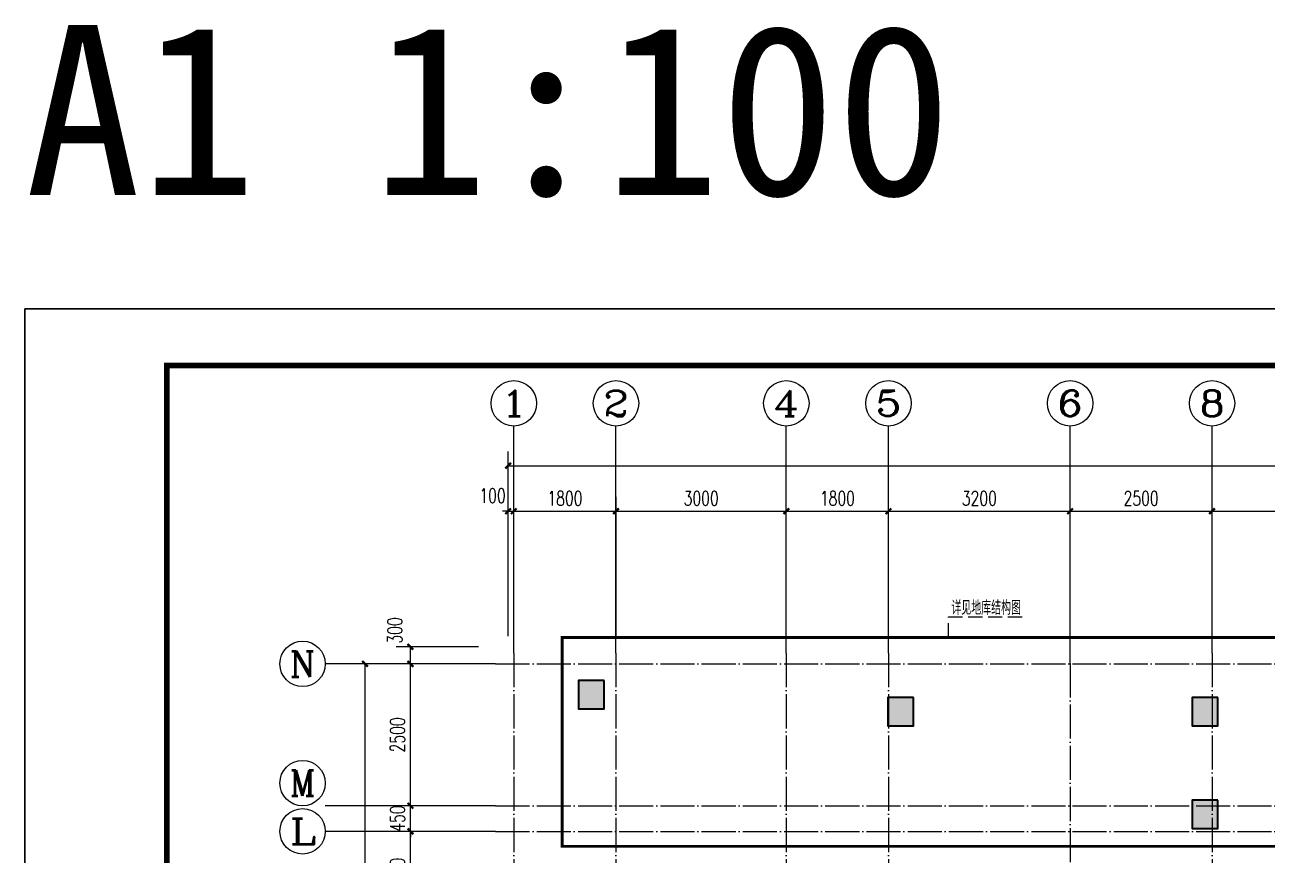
# Model space of a CAD drawing. Extents: x 393367 to 3005760, y 4998 to 826018.
# Drawn here: x 2339893 to 2361777, y 577736 to 592362 of the extents above; entities that cross this region are included whole.
import ezdxf
from ezdxf.enums import TextEntityAlignment as Align

# ---------------------------------------------------------------- set-up
doc = ezdxf.new("R2010")
doc.units = 0
doc.header["$LTSCALE"] = 1000
doc.linetypes.add('DASH', pattern=[0.35, 0.25, -0.1])
doc.linetypes.add('DOTE', pattern=[2.42, 2, -0.2, 0.02, -0.2])
doc.layers.get('0').update_dxf_attribs({"linetype": 'CONTINUOUS'})
doc.layers.get('Defpoints').update_dxf_attribs({"linetype": 'CONTINUOUS'})
for name, color, linetype in [('-TK', 7, 'CONTINUOUS'), ('AXIS', 3, 'CONTINUOUS'), ('AXIS_TEXT', 7, 'CONTINUOUS'), ('COLU', 7, 'CONTINUOUS'), ('COLU_HATCH', 251, 'CONTINUOUS'), ('DOTE', 8, 'DOTE'), ('S-引出线', 40, 'CONTINUOUS'), ('TEXT', 7, 'CONTINUOUS')]:
    doc.layers.add(name, color=color, linetype=linetype)
doc.layers.add('yichutu', color=7, linetype='CONTINUOUS', true_color=0xffffff, plot=False)
doc.styles.add('_TCH_AXIS', font='COMPLEX', dxfattribs={"bigfont": 'GBCBIG'})
doc.styles.add('_TCH_DIM_T3', font='SIMPLEX', dxfattribs={"width": 0.705882, "bigfont": 'GBCBIG'})
doc.styles.add('COMPLEX', font='COMPLEX')
doc.styles.add('TSSD_Rein', font='Tssdeng.shx', dxfattribs={"width": 0.7, "bigfont": 'hztxt.shx'})
doc.dimstyles.new('_TCH_ARCH&&100', dxfattribs={"dimtxt": 255, "dimasz": 100, "dimexe": 250, "dimexo": 300, "dimgap": 100, "dimtad": 1, "dimdec": 0, "dimzin": 0, "dimdsep": 46, "dimtxsty": '_TCH_DIM_T3', "dimblk": 'ARCHTICK', "dimcen": 0.09, "dimclrt": 7, "dimazin": 2, "dimtfac": 1, "dimtdec": 0, "dimtix": 1, "dimtmove": 2, "dimatfit": 3, "dimldrblk": 'ARCHTICK', "dimfxl": 1, "dimtolj": 1, "dimtzin": 0, "dimarcsym": 0})

# ---------------------------------------------------------------- blocks, each defined once
blk = doc.blocks.new('A1')
blk.add_lwpolyline([(0, 59400), (0, 0), (84100, 0), (84100, 59400)], close=True)
at = {"const_width": 100}
blk.add_lwpolyline([(2500, 58400), (2500, 1000), (83100, 1000), (83100, 58400)], close=True, dxfattribs=at)
blk = doc.blocks.new('_ArchTick')
at = {"color": 0, "linetype": 'ByBlock', "const_width": 0.4}
blk.add_lwpolyline([(-0.5, -0.5), (0.5, 0.5)], dxfattribs=at)
blk = doc.blocks.new('*D3557')
at = {"layer": 'AXIS', "color": 0, "lineweight": -2}
for p, q in [((2347886, 578155), (2346436, 578155)), ((2346686, 576605), (2346686, 578155)), ((2347886, 576605), (2346436, 576605))]:
    blk.add_line(p, q, dxfattribs=at)
at = {"layer": 'Defpoints', "color": 0}
for p in [(2346686, 578155), (2348186, 578155), (2348186, 576605)]:
    blk.add_point(p, dxfattribs=at)
at = {"layer": 'AXIS', "color": 0, "lineweight": -2, "xscale": 100, "yscale": 100, "zscale": 100}
for p, rotation in [((2346686, 578155), 90), ((2346686, 576605), 270)]:
    blk.add_blockref('_ArchTick', p, dxfattribs=dict(at, rotation=rotation))
at = {"layer": 'AXIS', "color": 7, "insert": (2346458, 577380), "char_height": 255, "attachment_point": 5, "rotation": 90, "style": '_TCH_DIM_T3'}
blk.add_mtext('\\A1;1550', dxfattribs=at)
blk = doc.blocks.new('*D3558')
at = {"layer": 'AXIS', "color": 0, "lineweight": -2}
for p, q in [((2347886, 581105), (2345636, 581105)), ((2345886, 565855), (2345886, 581105)), ((2347886, 565855), (2345636, 565855))]:
    blk.add_line(p, q, dxfattribs=at)
at = {"layer": 'Defpoints', "color": 0}
for p in [(2345886, 581105), (2348186, 581105), (2348186, 565855)]:
    blk.add_point(p, dxfattribs=at)
at = {"layer": 'AXIS', "color": 0, "lineweight": -2, "xscale": 100, "yscale": 100, "zscale": 100}
for p, rotation in [((2345886, 581105), 90), ((2345886, 565855), 270)]:
    blk.add_blockref('_ArchTick', p, dxfattribs=dict(at, rotation=rotation))
at = {"layer": 'AXIS', "color": 7, "insert": (2345658, 573480), "char_height": 255, "attachment_point": 5, "rotation": 90, "style": '_TCH_DIM_T3'}
blk.add_mtext('\\A1;15250', dxfattribs=at)
blk = doc.blocks.new('*D3569')
at = {"layer": 'AXIS', "color": 0, "lineweight": -2}
for p, q in [((2348407, 581595), (2348407, 584045)), ((2348507, 581595), (2348507, 584045)), ((2348407, 583795), (2348307, 583795)), ((2348407, 583795), (2348507, 583795)), ((2348507, 583795), (2348607, 583795))]:
    blk.add_line(p, q, dxfattribs=at)
at = {"layer": 'Defpoints', "color": 0}
for p in [(2348507, 583795), (2348407, 581295), (2348507, 581295)]:
    blk.add_point(p, dxfattribs=at)
at = {"layer": 'AXIS', "color": 0, "lineweight": -2, "xscale": 100, "yscale": 100, "zscale": 100}
blk.add_blockref('_ArchTick', (2348407, 583795), dxfattribs=at)
at = {"layer": 'AXIS', "color": 0, "lineweight": -2, "xscale": 100, "yscale": 100, "zscale": 100, "rotation": 180}
blk.add_blockref('_ArchTick', (2348507, 583795), dxfattribs=at)
at = {"layer": 'AXIS', "color": 7, "insert": (2348132, 584070), "char_height": 255, "attachment_point": 5, "style": '_TCH_DIM_T3'}
blk.add_mtext('\\A1;100', dxfattribs=at)
blk = doc.blocks.new('*D3570')
at = {"layer": 'AXIS', "color": 0, "lineweight": -2}
for p, q in [((2348507, 581595), (2348507, 584045)), ((2350307, 581595), (2350307, 584045)), ((2348507, 583795), (2350307, 583795))]:
    blk.add_line(p, q, dxfattribs=at)
at = {"layer": 'Defpoints', "color": 0}
for p in [(2350307, 583795), (2348507, 581295), (2350307, 581295)]:
    blk.add_point(p, dxfattribs=at)
at = {"layer": 'AXIS', "color": 0, "lineweight": -2, "xscale": 100, "yscale": 100, "zscale": 100, "rotation": 180}
blk.add_blockref('_ArchTick', (2348507, 583795), dxfattribs=at)
at = {"layer": 'AXIS', "color": 0, "lineweight": -2, "xscale": 100, "yscale": 100, "zscale": 100}
blk.add_blockref('_ArchTick', (2350307, 583795), dxfattribs=at)
at = {"layer": 'AXIS', "color": 7, "insert": (2349407, 584023), "char_height": 255, "attachment_point": 5, "style": '_TCH_DIM_T3'}
blk.add_mtext('\\A1;1800', dxfattribs=at)
blk = doc.blocks.new('*D3571')
at = {"layer": 'AXIS', "color": 0, "lineweight": -2}
for p, q in [((2350307, 581595), (2350307, 584045)), ((2353307, 581595), (2353307, 584045)), ((2350307, 583795), (2353307, 583795))]:
    blk.add_line(p, q, dxfattribs=at)
at = {"layer": 'Defpoints', "color": 0}
for p in [(2353307, 583795), (2350307, 581295), (2353307, 581295)]:
    blk.add_point(p, dxfattribs=at)
at = {"layer": 'AXIS', "color": 0, "lineweight": -2, "xscale": 100, "yscale": 100, "zscale": 100, "rotation": 180}
blk.add_blockref('_ArchTick', (2350307, 583795), dxfattribs=at)
at = {"layer": 'AXIS', "color": 0, "lineweight": -2, "xscale": 100, "yscale": 100, "zscale": 100}
blk.add_blockref('_ArchTick', (2353307, 583795), dxfattribs=at)
at = {"layer": 'AXIS', "color": 7, "insert": (2351807, 584023), "char_height": 255, "attachment_point": 5, "style": '_TCH_DIM_T3'}
blk.add_mtext('\\A1;3000', dxfattribs=at)
blk = doc.blocks.new('*D3572')
at = {"layer": 'AXIS', "color": 0, "lineweight": -2}
for p, q in [((2353307, 581595), (2353307, 584045)), ((2355107, 581595), (2355107, 584045)), ((2353307, 583795), (2355107, 583795))]:
    blk.add_line(p, q, dxfattribs=at)
at = {"layer": 'Defpoints', "color": 0}
for p in [(2355107, 583795), (2353307, 581295), (2355107, 581295)]:
    blk.add_point(p, dxfattribs=at)
at = {"layer": 'AXIS', "color": 0, "lineweight": -2, "xscale": 100, "yscale": 100, "zscale": 100, "rotation": 180}
blk.add_blockref('_ArchTick', (2353307, 583795), dxfattribs=at)
at = {"layer": 'AXIS', "color": 0, "lineweight": -2, "xscale": 100, "yscale": 100, "zscale": 100}
blk.add_blockref('_ArchTick', (2355107, 583795), dxfattribs=at)
at = {"layer": 'AXIS', "color": 7, "insert": (2354207, 584023), "char_height": 255, "attachment_point": 5, "style": '_TCH_DIM_T3'}
blk.add_mtext('\\A1;1800', dxfattribs=at)
blk = doc.blocks.new('*D3573')
at = {"layer": 'AXIS', "color": 0, "lineweight": -2}
for p, q in [((2360807, 581595), (2360807, 584045)), ((2363607, 581595), (2363607, 584045)), ((2360807, 583795), (2363607, 583795))]:
    blk.add_line(p, q, dxfattribs=at)
at = {"layer": 'Defpoints', "color": 0}
for p in [(2363607, 583795), (2360807, 581295), (2363607, 581295)]:
    blk.add_point(p, dxfattribs=at)
at = {"layer": 'AXIS', "color": 0, "lineweight": -2, "xscale": 100, "yscale": 100, "zscale": 100, "rotation": 180}
blk.add_blockref('_ArchTick', (2360807, 583795), dxfattribs=at)
at = {"layer": 'AXIS', "color": 0, "lineweight": -2, "xscale": 100, "yscale": 100, "zscale": 100}
blk.add_blockref('_ArchTick', (2363607, 583795), dxfattribs=at)
at = {"layer": 'AXIS', "color": 7, "insert": (2362207, 584023), "char_height": 255, "attachment_point": 5, "style": '_TCH_DIM_T3'}
blk.add_mtext('\\A1;2800', dxfattribs=at)
blk = doc.blocks.new('*D3579')
at = {"layer": 'AXIS', "color": 0, "lineweight": -2}
for p, q in [((2348407, 581595), (2348407, 584845)), ((2403407, 581595), (2403407, 584845)), ((2348407, 584595), (2403407, 584595))]:
    blk.add_line(p, q, dxfattribs=at)
at = {"layer": 'Defpoints', "color": 0}
for p in [(2403407, 584595), (2348407, 581295), (2403407, 581295)]:
    blk.add_point(p, dxfattribs=at)
at = {"layer": 'AXIS', "color": 0, "lineweight": -2, "xscale": 100, "yscale": 100, "zscale": 100, "rotation": 180}
blk.add_blockref('_ArchTick', (2348407, 584595), dxfattribs=at)
at = {"layer": 'AXIS', "color": 0, "lineweight": -2, "xscale": 100, "yscale": 100, "zscale": 100}
blk.add_blockref('_ArchTick', (2403407, 584595), dxfattribs=at)
at = {"layer": 'AXIS', "color": 7, "insert": (2375907, 584823), "char_height": 255, "attachment_point": 5, "style": '_TCH_DIM_T3'}
blk.add_mtext('\\A1;55000', dxfattribs=at)
blk = doc.blocks.new('_axiso')
blk.add_circle((0, 0), 0.5)
at = {"layer": 'AXIS_TEXT', "style": 'COMPLEX', "width": 1.041667}
blk.add_attdef('A', text='', height=0.56, dxfattribs=at).set_placement((-0.25, -0.28), (0.25, -0.28), align=Align.FIT)
blk = doc.blocks.new('*D3582')
at = {"layer": 'AXIS', "color": 0, "lineweight": -2}
for p, q in [((2347886, 581105), (2346436, 581105)), ((2346686, 578605), (2346686, 581105)), ((2347886, 578605), (2346436, 578605))]:
    blk.add_line(p, q, dxfattribs=at)
at = {"layer": 'Defpoints', "color": 0}
for p in [(2346686, 581105), (2348186, 581105), (2348186, 578605)]:
    blk.add_point(p, dxfattribs=at)
at = {"layer": 'AXIS', "color": 0, "lineweight": -2, "xscale": 100, "yscale": 100, "zscale": 100}
for p, rotation in [((2346686, 581105), 90), ((2346686, 578605), 270)]:
    blk.add_blockref('_ArchTick', p, dxfattribs=dict(at, rotation=rotation))
at = {"layer": 'AXIS', "color": 7, "insert": (2346458, 579855), "char_height": 255, "attachment_point": 5, "rotation": 90, "style": '_TCH_DIM_T3'}
blk.add_mtext('\\A1;2500', dxfattribs=at)
blk = doc.blocks.new('*D3583')
at = {"layer": 'AXIS', "color": 0, "lineweight": -2}
for p, q in [((2347886, 581405), (2346436, 581405)), ((2346686, 581105), (2346686, 581405)), ((2347886, 581105), (2346436, 581105))]:
    blk.add_line(p, q, dxfattribs=at)
at = {"layer": 'Defpoints', "color": 0}
for p in [(2346686, 581405), (2348186, 581405), (2348186, 581105)]:
    blk.add_point(p, dxfattribs=at)
at = {"layer": 'AXIS', "color": 0, "lineweight": -2, "xscale": 100, "yscale": 100, "zscale": 100}
for p, rotation in [((2346686, 581405), 90), ((2346686, 581105), 270)]:
    blk.add_blockref('_ArchTick', p, dxfattribs=dict(at, rotation=rotation))
at = {"layer": 'AXIS', "color": 7, "insert": (2346411, 581694), "char_height": 255, "attachment_point": 5, "rotation": 90, "style": '_TCH_DIM_T3'}
blk.add_mtext('\\A1;300', dxfattribs=at)
blk = doc.blocks.new('*D3584')
at = {"layer": 'AXIS', "color": 0, "lineweight": -2}
for p, q in [((2346686, 578605), (2346686, 578705)), ((2347886, 578605), (2346436, 578605)), ((2346686, 578155), (2346686, 578605)), ((2347886, 578155), (2346436, 578155)), ((2346686, 578155), (2346686, 578055))]:
    blk.add_line(p, q, dxfattribs=at)
at = {"layer": 'Defpoints', "color": 0}
for p in [(2346686, 578605), (2348186, 578605), (2348186, 578155)]:
    blk.add_point(p, dxfattribs=at)
at = {"layer": 'AXIS', "color": 0, "lineweight": -2, "xscale": 100, "yscale": 100, "zscale": 100}
for p, rotation in [((2346686, 578605), 270), ((2346686, 578155), 90)]:
    blk.add_blockref('_ArchTick', p, dxfattribs=dict(at, rotation=rotation))
at = {"layer": 'AXIS', "color": 7, "insert": (2346458, 578380), "char_height": 255, "attachment_point": 5, "rotation": 90, "style": '_TCH_DIM_T3'}
blk.add_mtext('\\A1;450', dxfattribs=at)
blk = doc.blocks.new('*D3512')
at = {"layer": 'AXIS', "color": 0, "lineweight": -2}
for p, q in [((2355107, 581595), (2355107, 584045)), ((2358307, 581595), (2358307, 584045)), ((2355107, 583795), (2358307, 583795))]:
    blk.add_line(p, q, dxfattribs=at)
at = {"layer": 'Defpoints', "color": 0}
for p in [(2358307, 583795), (2355107, 581295), (2358307, 581295)]:
    blk.add_point(p, dxfattribs=at)
at = {"layer": 'AXIS', "color": 0, "lineweight": -2, "xscale": 100, "yscale": 100, "zscale": 100, "rotation": 180}
blk.add_blockref('_ArchTick', (2355107, 583795), dxfattribs=at)
at = {"layer": 'AXIS', "color": 0, "lineweight": -2, "xscale": 100, "yscale": 100, "zscale": 100}
blk.add_blockref('_ArchTick', (2358307, 583795), dxfattribs=at)
at = {"layer": 'AXIS', "color": 7, "insert": (2356707, 584023), "char_height": 255, "attachment_point": 5, "style": '_TCH_DIM_T3'}
blk.add_mtext('\\A1;3200', dxfattribs=at)
blk = doc.blocks.new('*D3513')
at = {"layer": 'AXIS', "color": 0, "lineweight": -2}
for p, q in [((2358307, 581595), (2358307, 584045)), ((2360807, 581595), (2360807, 584045)), ((2358307, 583795), (2360807, 583795))]:
    blk.add_line(p, q, dxfattribs=at)
at = {"layer": 'Defpoints', "color": 0}
for p in [(2360807, 583795), (2358307, 581295), (2360807, 581295)]:
    blk.add_point(p, dxfattribs=at)
at = {"layer": 'AXIS', "color": 0, "lineweight": -2, "xscale": 100, "yscale": 100, "zscale": 100, "rotation": 180}
blk.add_blockref('_ArchTick', (2358307, 583795), dxfattribs=at)
at = {"layer": 'AXIS', "color": 0, "lineweight": -2, "xscale": 100, "yscale": 100, "zscale": 100}
blk.add_blockref('_ArchTick', (2360807, 583795), dxfattribs=at)
at = {"layer": 'AXIS', "color": 7, "insert": (2359557, 584023), "char_height": 255, "attachment_point": 5, "style": '_TCH_DIM_T3'}
blk.add_mtext('\\A1;2500', dxfattribs=at)
blk = doc.blocks.new('yct-841-594-84100-59400-100-1000')
at = {"layer": 'yichutu', "color": 7, "true_color": 0xffffff}
blk.add_lwpolyline([(0, 0), (0, 59400), (84100, 59400), (84100, 0)], close=True, dxfattribs=at)
blk.add_text('A1 1:100', height=3000, dxfattribs=at).set_placement((0, 61400))

msp = doc.modelspace()

# ---------------------------------------------------------------- hatches: boundary and pattern name
at = {"layer": 'COLU_HATCH'}
for points in [[(2350096.47399, 580811.55179), (2349646.47399, 580811.55179), (2349646.47399, 580311.55179), (2350096.47399, 580311.55179)], [(2355546.47399, 580511.464), (2355096.47399, 580511.464), (2355096.47399, 580011.464), (2355546.47399, 580011.464)], [(2360906.75427, 580511.464), (2360456.75427, 580511.464), (2360456.75427, 580011.464), (2360906.75427, 580011.464)], [(2360907.11417, 578704.92153), (2360457.11417, 578704.92153), (2360457.11417, 578204.92153), (2360907.11417, 578204.92153)]]:
    msp.add_hatch(color=256, dxfattribs=at).paths.add_polyline_path(points)

# ---------------------------------------------------------------- linework, layer by layer
at = {"layer": 'AXIS'}
for p, q in [((2348506.7542, 581295.24995), (2348506.7542, 585295.24995)), ((2350306.7542, 581295.24995), (2350306.7542, 585295.24995)), ((2353306.7542, 581295.24995), (2353306.7542, 585295.24995)), ((2355106.7542, 581295.24995), (2355106.7542, 585295.24995)), ((2358306.7542, 581114.70299), (2358306.7542, 585295.24995)), ((2360806.7542, 581295.24995), (2360806.7542, 585295.24995)), ((2348185.81868, 581104.9645), (2345185.81868, 581104.9645)), ((2348185.81868, 578604.9645), (2345185.81868, 578604.9645)), ((2348185.81868, 578154.9645), (2345185.81868, 578154.9645))]:
    msp.add_line(p, q, dxfattribs=at)
at = {"layer": 'COLU', "lineweight": 35}
for points in [[(2350096.47399, 580811.55179), (2349646.47399, 580811.55179), (2349646.47399, 580311.55179), (2350096.47399, 580311.55179)], [(2355546.47399, 580511.464), (2355096.47399, 580511.464), (2355096.47399, 580011.464), (2355546.47399, 580011.464)], [(2360906.75427, 580511.464), (2360456.75427, 580511.464), (2360456.75427, 580011.464), (2360906.75427, 580011.464)], [(2360907.11417, 578704.92153), (2360457.11417, 578704.92153), (2360457.11417, 578204.92153), (2360907.11417, 578204.92153)]]:
    msp.add_lwpolyline(points, close=True, dxfattribs=at)
at = {"layer": 'DOTE', "linetype": 'DOTE', "ltscale": 0.3}
for p, q in [((2348506.7542, 581295.24995), (2348506.7542, 565742.59672)), ((2350306.7542, 581295.24995), (2350306.7542, 572504.96449)), ((2353306.7542, 581295.24995), (2353306.7542, 572504.96449)), ((2355106.7542, 581295.24995), (2355106.7542, 565742.59672)), ((2360806.7542, 581295.24995), (2360806.7542, 572504.96449)), ((2348185.81868, 581104.9645), (2403862.55658, 581104.9645)), ((2358306.7542, 581114.70299), (2358306.7542, 574004.96449)), ((2348185.81868, 578604.9645), (2403862.55658, 578604.9645)), ((2348185.81868, 578154.9645), (2403862.55658, 578154.9645))]:
    msp.add_line(p, q, dxfattribs=at)
at = {"layer": 'S-引出线', "linetype": 'DASH'}
msp.add_lwpolyline([(2356161.9337, 581570.26359), (2356161.9337, 581933.14316), (2357485.34039, 581933.14316)], dxfattribs=at)
at = {"layer": 'S-引出线', "linetype": 'DASH', "const_width": 50}
msp.add_lwpolyline([(2349358.02383, 581570.26359), (2401782.23499, 581570.26359), (2401782.23499, 577891.22179), (2349358.02383, 577891.22179)], close=True, dxfattribs=at)

# ---------------------------------------------------------------- block references
at = {"layer": '-TK'}
msp.add_blockref('A1', (2339893.38356, 527962.12225), dxfattribs=at)
at = {"layer": 'AXIS'}
ref = msp.add_blockref('_axiso', (2348506.7542, 585695.24995), dxfattribs=dict(at, xscale=800, yscale=800, zscale=800))
ref.add_attrib('A', '1', dxfattribs={"layer": 'AXIS_TEXT', "height": 452.54834, "style": '_TCH_AXIS', "width": 2.333333}).set_placement((2348280.48003, 585468.97578), (2348733.02837, 585468.97578), align=Align.FIT)
ref = msp.add_blockref('_axiso', (2350306.7542, 585695.24995), dxfattribs=dict(at, xscale=800, yscale=800, zscale=800))
ref.add_attrib('A', '2', dxfattribs={"layer": 'AXIS_TEXT', "height": 452.54834, "style": '_TCH_AXIS', "width": 1.5}).set_placement((2350080.48003, 585468.97578), (2350533.02837, 585468.97578), align=Align.FIT)
ref = msp.add_blockref('_axiso', (2353306.7542, 585695.24995), dxfattribs=dict(at, xscale=800, yscale=800, zscale=800))
ref.add_attrib('A', '4', dxfattribs={"layer": 'AXIS_TEXT', "height": 452.54834, "style": '_TCH_AXIS', "width": 1.3125}).set_placement((2353080.48003, 585468.97578), (2353533.02837, 585468.97578), align=Align.FIT)
ref = msp.add_blockref('_axiso', (2355106.7542, 585695.24995), dxfattribs=dict(at, xscale=800, yscale=800, zscale=800))
ref.add_attrib('A', '5', dxfattribs={"layer": 'AXIS_TEXT', "height": 452.54834, "style": '_TCH_AXIS', "width": 1.5}).set_placement((2354880.48003, 585468.97578), (2355333.02837, 585468.97578), align=Align.FIT)
ref = msp.add_blockref('_axiso', (2358306.7542, 585695.24995), dxfattribs=dict(at, xscale=800, yscale=800, zscale=800))
ref.add_attrib('A', '6', dxfattribs={"layer": 'AXIS_TEXT', "height": 452.54834, "style": '_TCH_AXIS', "width": 1.5}).set_placement((2358080.48003, 585468.97578), (2358533.02837, 585468.97578), align=Align.FIT)
ref = msp.add_blockref('_axiso', (2360806.7542, 585695.24995), dxfattribs=dict(at, xscale=800, yscale=800, zscale=800))
ref.add_attrib('A', '8', dxfattribs={"layer": 'AXIS_TEXT', "height": 452.54834, "style": '_TCH_AXIS', "width": 1.5}).set_placement((2360580.48003, 585468.97578), (2361033.02837, 585468.97578), align=Align.FIT)
ref = msp.add_blockref('_axiso', (2344785.81868, 581104.9645), dxfattribs=dict(at, xscale=800, yscale=800, zscale=800))
ref.add_attrib('A', 'N', dxfattribs={"layer": 'AXIS_TEXT', "height": 452.54834, "style": '_TCH_AXIS', "width": 1.105263}).set_placement((2344559.54451, 580878.69033), (2345012.09285, 580878.69033), align=Align.FIT)
ref = msp.add_blockref('_axiso', (2344785.81868, 579004.9645), dxfattribs=dict(at, xscale=800, yscale=800, zscale=800))
ref.add_attrib('A', 'M', dxfattribs={"layer": 'AXIS_TEXT', "height": 452.54834, "style": '_TCH_AXIS'}).set_placement((2344559.54451, 578778.69033), (2345012.09285, 578778.69033), align=Align.FIT)
ref = msp.add_blockref('_axiso', (2344785.81868, 578154.9645), dxfattribs=dict(at, xscale=800, yscale=800, zscale=800))
ref.add_attrib('A', 'L', dxfattribs={"layer": 'AXIS_TEXT', "height": 452.54834, "style": '_TCH_AXIS', "width": 1.4}).set_placement((2344559.54451, 577928.69033), (2345012.09285, 577928.69033), align=Align.FIT)
at = {"layer": 'yichutu'}
msp.add_blockref('yct-841-594-84100-59400-100-1000', (2339893.38356, 527962.12225), dxfattribs=at)

# ---------------------------------------------------------------- texts
at = {"layer": 'TEXT', "color": 3, "style": 'TSSD_Rein', "width": 0.7}
msp.add_text('详见地库结构图', height=250, dxfattribs=at).set_placement((2356215.05202, 581968.76698))

# ---------------------------------------------------------------- dimensions: what is measured, and where the dimension line sits
at = {"layer": 'AXIS'}
for p1, p2, distance, picture, middle in [((2348406.7542, 581295.24995), (2403406.7542, 581295.24995), 3300, '*D3579', (2375906.7542, 584822.74995)), ((2348506.7542, 581295.24995), (2350306.7542, 581295.24995), 2500, '*D3570', (2349406.7542, 584022.74995)), ((2350306.7542, 581295.24995), (2353306.7542, 581295.24995), 2500, '*D3571', (2351806.7542, 584022.74995)), ((2353306.7542, 581295.24995), (2355106.7542, 581295.24995), 2500, '*D3572', (2354206.7542, 584022.74995)), ((2355106.7542, 581295.24995), (2358306.7542, 581295.24995), 2500, '*D3512', (2356706.7542, 584022.74995)), ((2358306.7542, 581295.24995), (2360806.7542, 581295.24995), 2500, '*D3513', (2359556.7542, 584022.74995)), ((2360806.7542, 581295.24995), (2363606.7542, 581295.24995), 2500, '*D3573', (2362206.7542, 584022.74995)), ((2348185.81868, 565854.96449), (2348185.81868, 581104.9645), 2300, '*D3558', (2345658.31868, 573479.9645)), ((2348185.81868, 578604.9645), (2348185.81868, 581104.9645), 1500, '*D3582', (2346458.31868, 579854.9645)), ((2348185.81868, 578154.9645), (2348185.81868, 578604.9645), 1500, '*D3584', (2346458.31868, 578379.9645)), ((2348185.81868, 576604.9645), (2348185.81868, 578154.9645), 1500, '*D3557', (2346458.31868, 577379.9645))]:
    dim = msp.add_aligned_dim(p1=p1, p2=p2, distance=distance, dimstyle='_TCH_ARCH&&100', dxfattribs=at)
    dim.commit()
    dim.dimension.update_dxf_attribs({"geometry": picture, "text_midpoint": middle})
for base, p1, p2, angle, picture, middle in [((2348506.7542, 583795.24995), (2348406.7542, 581295.24995), (2348506.7542, 581295.24995), 0, '*D3569', (2348131.7542, 584070.24995)), ((2346685.81868, 581405.07005), (2348185.81868, 581104.9645), (2348185.81868, 581405.07005), 90, '*D3583', (2346410.81868, 581694.07005))]:
    dim = msp.add_linear_dim(base=base, p1=p1, p2=p2, angle=angle, dimstyle='_TCH_ARCH&&100', dxfattribs=at)
    dim.commit()
    dim.dimension.update_dxf_attribs({"geometry": picture, "text_midpoint": middle, "dimtype": 161})

doc.saveas('drawing.dxf')
